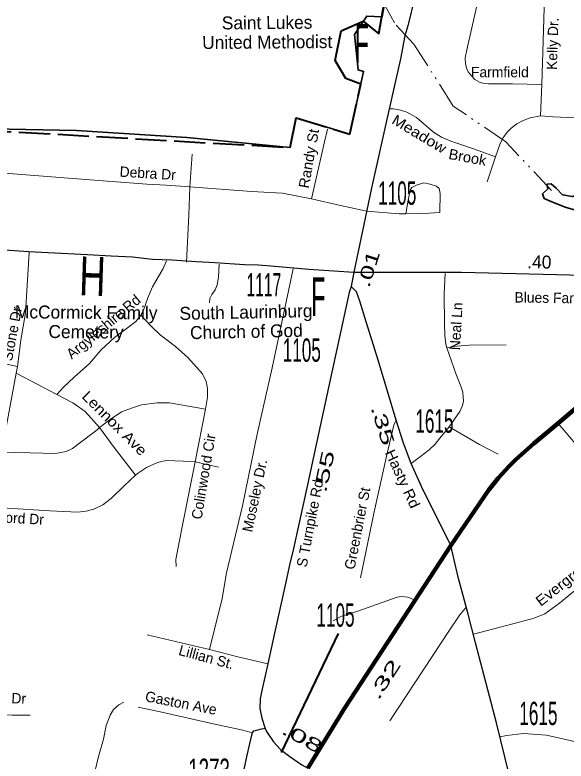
# Model space of a CAD drawing. Extents: x 546621 to 580268, y 97765 to 143943.
# Drawn here: x 563399 to 564462, y 109600 to 111039 of the extents above; entities that cross this region are included whole.
import ezdxf
from ezdxf.enums import TextEntityAlignment as Align

# ---------------------------------------------------------------- set-up
doc = ezdxf.new("R2010")
doc.units = 0
doc.header["$LTSCALE"] = 10
doc.linetypes.add('DASH_DOUBLE_DOT', pattern=[9.2, 5, -1.2, 0.3, -1.2, 0.3, -1.2])
doc.linetypes.add('LONG_DASHED', pattern=[7.5, 6, -1.5])
for name, color, linetype, lineweight in [('10', 7, 'Continuous', 25), ('11', 7, 'Continuous', 40), ('17', 7, 'Continuous', 25), ('22', 7, 'Continuous', 25), ('28', 7, 'Continuous', 25), ('32', 7, 'Continuous', 25), ('35', 7, 'Continuous', 13), ('48', 7, 'LONG_DASHED', 40), ('49', 7, 'LONG_DASHED', 40), ('50', 7, 'Continuous', 13), ('59', 7, 'DASH_DOUBLE_DOT', 13), ('60', 7, 'Continuous', 13), ('8', 7, 'Continuous', 13)]:
    doc.layers.add(name, color=color, linetype=linetype, lineweight=lineweight)

msp = doc.modelspace()

# ---------------------------------------------------------------- linework, layer by layer
at = {"layer": '11'}
msp.add_line((564022.41, 109846.31), (563912.09, 109616.32), dxfattribs=at)
at = {"layer": '28', "lineweight": 120}
for points in [[(564239.55, 110016.13), (564312.86, 110123.22), (564330.73, 110145.73), (564352.1, 110169.17), (564364.38, 110181.45), (564399.96, 110212.63), (564446.11, 110251.53), (564498.33, 110295.65), (564570.71, 110355.96), (564778.51, 110531.23)], [(563963.98, 109586.05), (564035.28, 109702.81), (564239.55, 110016.13)]]:
    msp.add_lwpolyline(points, dxfattribs=at)
at = {"layer": '32'}
msp.add_line((564052.36, 110542.94), (564047.23, 110515.42), dxfattribs=at)
for points in [[(564404.94, 112109.34), (564386.41, 112025.54), (564363.2, 111934.77), (564320.16, 111757.63), (564296.29, 111651.53), (564287.89, 111606.06), (564274.14, 111546.06), (564251.93, 111448.07), (564203.81, 111230.06), (564180.26, 111122.3), (564170.16, 111074.48), (564156.71, 111018.39), (564150.86, 110998.87)], [(564150.86, 110998.87), (564142.22, 110954.62), (564115.68, 110834.83), (564085.74, 110702.84), (564052.36, 110542.94)], [(563342.93, 110588.75), (563424.74, 110582.95), (563539.12, 110577.17), (563584.46, 110574.78), (563625.49, 110572.42), (563664.39, 110568.27), (563701.7, 110566.81), (563749.26, 110563.55), (563784.59, 110561.5), (563841.9, 110558.1), (563868.81, 110557.3), (563900.13, 110554.58), (563965.95, 110549.14), (564052.36, 110542.94)], [(564052.36, 110542.94), (564260.16, 110543.17), (564704.31, 110531.9), (564778.51, 110531.23)], [(564047.23, 110515.42), (564043.57, 110504.09), (564000.37, 110306.14), (563961.6, 110126.85), (563935.91, 110009.9), (563929.32, 109981.23), (563920.22, 109939.37), (563899.46, 109846.56), (563886.54, 109787.91), (563874.86, 109736.19), (563871.91, 109720.26), (563871.51, 109701.71), (563874.81, 109683.01), (563881.46, 109663.01)], [(564239.55, 110016.13), (564200.79, 110093.86), (564186.46, 110122.3), (564163.36, 110173.82), (564148.49, 110213.08), (564134.4, 110257.68), (564099.84, 110371.67), (564076.16, 110447.25), (564064.03, 110487.48), (564057.44, 110505), (564047.23, 110515.42)], [(564516.3, 108940.78), (564471.88, 109117.51), (564415.72, 109338.68), (564385.19, 109444.78), (564363.45, 109527.12), (564352.56, 109571.46), (564327.54, 109673.7), (564287.37, 109827.93), (564272.74, 109883.36), (564265.98, 109910.04), (564254.34, 109952.5), (564239.55, 110016.13)], [(563881.46, 109663.01), (563871.11, 109660.88), (563862.13, 109658.37), (563858.26, 109657.69), (563856.45, 109654.28), (563855.31, 109649.73), (563846.44, 109611.28), (563840.3, 109583.75), (563837.35, 109570.32), (563828.48, 109529.6), (563803.81, 109421.29), (563791.76, 109367.37)], [(563881.46, 109663.01), (563884.3, 109657.24), (563897.34, 109637.36), (563910.79, 109622.65), (563929.2, 109609), (563952.17, 109592.62), (563963.98, 109586.05)]]:
    msp.add_lwpolyline(points, dxfattribs=at)
at = {"layer": '35'}
for p, q in [((563736.08, 110707.75), (563740.79, 110770.94)), ((563746.28, 110176.99), (563791.23, 110167)), ((563774.26, 109815.01), (563654.01, 109843.65))]:
    msp.add_line(p, q, dxfattribs=at)
for points in [[(564414.83, 110904.99), (564358.4, 110906.23), (564329.42, 110906.66), (564312.38, 110906.66), (564303.01, 110907.08), (564294.91, 110909.64), (564285.96, 110914.76), (564279.14, 110921.58), (564273.18, 110929.26), (564270.2, 110935.23), (564268.06, 110945.03), (564267.21, 110956.55), (564270.2, 110971.9), (564294.48, 111077.65), (564309.43, 111142.4)], [(564412.83, 110844.76), (564414.83, 110904.99), (564420.94, 111095.41)], [(564325.46, 110765.83), (564294.02, 110777.06), (564260.56, 110788.88), (564239.3, 110795.97), (564221.58, 110803.46), (564206.23, 110813.31), (564173.55, 110841.67), (564154.52, 110851.65), (564142.7, 110855.74), (564128.88, 110858.4), (564121.47, 110858.4)], [(564412.83, 110844.76), (564392.45, 110840.89), (564379.06, 110835.76), (564366.86, 110829.46), (564356.23, 110820.79), (564347.96, 110812.91), (564340.08, 110801.88), (564333.79, 110789.67), (564325.46, 110765.83), (564309.38, 110717.57)], [(564522.39, 110838.73), (564436.78, 110843.01), (564412.83, 110844.76)], [(563970.78, 110684.42), (563996.18, 110794.59), (564001.59, 110818.91)], [(564077.63, 110660.56), (564026.53, 110672.03), (563970.78, 110684.42), (563914.72, 110695.58), (563855.24, 110698.98), (563736.08, 110707.75), (563690.8, 110710.77), (563653.35, 110713.17), (563510.5, 110723.64), (563361.84, 110735.42), (563354.4, 110731.08), (563352.85, 110727.05), (563341.4, 110586.34)], [(564187.63, 110715.34), (564174.83, 110711.52), (564164.47, 110706.62), (564161.2, 110701.16), (564157.11, 110682.07), (564152.9, 110655.75)], [(564218.16, 110658.07), (564219.25, 110695.16), (564217.34, 110704.71), (564212.16, 110709.07), (564199.9, 110713.16), (564187.63, 110715.34)], [(563736.08, 110707.75), (563734.21, 110654.05), (563729.83, 110562.61)], [(564077.63, 110660.56), (564139.88, 110655.91), (564152.9, 110655.75), (564187.36, 110656.17), (564218.16, 110658.07)], [(563426.57, 110581.07), (563422.54, 110517.23), (563418.98, 110465), (563410.23, 110411.76), (563403.54, 110361), (563401.04, 110348.32), (563385.9, 110264.99), (563373.12, 110196.06)], [(563690.96, 110564.83), (563685.01, 110550.47), (563664, 110514.74), (563655.25, 110493.72), (563646.33, 110468.15), (563641.47, 110460.11)], [(563774.38, 110484.03), (563774.87, 110492.44), (563778.83, 110500.36), (563785.26, 110509.27), (563789.21, 110518.67), (563791.69, 110533.52), (563793.02, 110558.46)], [(563774.26, 109815.01), (563798.36, 109913.42), (563806.77, 109962.91), (563837.68, 110092.08), (563866.11, 110230.65), (563895.05, 110358.82), (563935.49, 110549.82)], [(564228.58, 110540.67), (564226.95, 110501.15), (564227.37, 110442.73), (564227.8, 110421.41), (564229.93, 110404.35), (564231.9, 110397.24)], [(563641.47, 110460.11), (563632.33, 110447.83), (563618.68, 110437.68), (563590.67, 110417.01), (563565.12, 110393.54), (563542.89, 110367.27), (563513.14, 110340.3), (563492.49, 110321.38), (563479.89, 110307.37)], [(563710.14, 109975.1), (563709.07, 109988.97), (563720.62, 110048.52), (563746.28, 110176.99), (563766.73, 110278.94), (563770.59, 110301.77), (563770.59, 110318.93), (563767.44, 110332.24), (563760.44, 110347.3), (563732.26, 110378.83), (563708.81, 110399.5), (563678.71, 110422.26), (563662.12, 110438.06), (563649.13, 110452.04), (563641.47, 110460.11)], [(563403.54, 110361), (563283.21, 110386.75), (563219.81, 110399.15), (563111.96, 110422.62)], [(564231.9, 110397.24), (564243.99, 110399.66), (564274.67, 110402.22), (564346.26, 110402.65)], [(564231.9, 110397.24), (564249.74, 110345.51), (564258.69, 110322.91), (564262.53, 110311.82), (564263.38, 110302.44), (564263.81, 110294.34), (564262.1, 110286.24), (564256.99, 110274.3), (564236.2, 110245.04)], [(563561.82, 110243.67), (563534.14, 110274.45), (563510.69, 110291.26), (563479.89, 110307.37), (563401.04, 110348.32)], [(563561.82, 110243.67), (563582.8, 110259.03), (563604.5, 110273.4), (563623.4, 110281.1), (563643, 110287.06), (563673.1, 110290.91), (563697.08, 110291.26), (563766.73, 110278.94)], [(564134.4, 110257.68), (564129.78, 110247.91), (564116.18, 110190.53), (564091.9, 110081.07), (564075.36, 110002.83), (564065.16, 109953.72)], [(563373.12, 110196.06), (563428.26, 110194.93), (563477.26, 110193.18), (563497.56, 110197.38), (563509.64, 110202.99), (563544.64, 110229.26), (563557.24, 110238.72), (563561.82, 110243.67)], [(563631.62, 110151.46), (563590.5, 110205.09), (563561.82, 110243.67)], [(564236.2, 110245.04), (564218.43, 110223.13), (564209.05, 110211.62), (564197.55, 110200.1), (564181.35, 110187.74), (564163.36, 110173.82)], [(564236.2, 110245.04), (564294.75, 110211), (564330.7, 110191.8)], [(564618.85, 110047.69), (564578.55, 110095.91), (564512.96, 110173.49), (564458.16, 110237.88), (564449.98, 110247.21), (564446.11, 110251.53)], [(563746.28, 110176.99), (563723.71, 110178.46), (563690.55, 110179.67), (563673.67, 110176.05), (563652.57, 110166.09), (563635.48, 110154.65), (563631.62, 110151.46)], [(563352.96, 110089.67), (563465.89, 110082.84), (563520.14, 110080.39), (563536.24, 110081.79), (563550.94, 110086), (563568.45, 110094.4), (563585.25, 110107.01), (563609.4, 110130.83), (563631.62, 110151.46)], [(564283.21, 109845.08), (564307.99, 109851.54), (564371.65, 109867.93), (564400.3, 109875.66), (564420.76, 109884.31), (564449.41, 109904.78), (564478.06, 109928.37)], [(564171.81, 109909.64), (564156.79, 109915.93), (564149.97, 109917.07), (564143.83, 109917.3), (564136.33, 109916.16), (564058.12, 109888.63), (564028.9, 109879.53), (564012.7, 109870.87)], [(564122.24, 109677.73), (564237.27, 109852.53), (564257.15, 109882.38), (564269.86, 109897.64)], [(563886.54, 109787.91), (563829.02, 109801.08), (563774.26, 109815.01)], [(563516.43, 109420.52), (563533.23, 109495.81), (563559.74, 109608.81), (563569.8, 109642.55), (563575.1, 109668.54), (563582.53, 109688.7), (563588.89, 109699.31), (563599.49, 109708.33), (563608.73, 109713.63)], [(564896.29, 109716.65), (564877.36, 109704.15), (564836.27, 109675.64), (564795.54, 109646.79), (564774, 109635.31), (564737.87, 109621.41), (564718.76, 109615.32), (564691.75, 109607.67), (564672.3, 109603.33), (564651.97, 109601.07), (564628.61, 109601.42), (564594.56, 109607.15), (564469.75, 109639.49), (564424.24, 109649.94), (564380.01, 109653.4), (564346.97, 109649.4), (564334.77, 109646.64)], [(563307.64, 109690.86), (563353.15, 109689.97), (563393.7, 109688.74), (563428.07, 109688.74)], [(563636.4, 109704.08), (563681.9, 109694.18), (563781.3, 109671.91), (563838.67, 109659.54), (563856.45, 109654.28)]]:
    msp.add_lwpolyline(points, dxfattribs=at)
at = {"layer": '48'}
msp.add_lwpolyline([(563256.9, 110821.74), (563929.86, 110783.65), (563941.24, 110840.62), (564044.75, 110809.38), (564065.84, 110905.78), (564036.81, 110916.96), (564016.71, 110951.6), (564027.87, 111008.58), (564070.3, 111027.58), (564100.45, 111003), (564133.12, 111180.83)], dxfattribs=at)
at = {"layer": '49'}
msp.add_lwpolyline([(563256.9, 110821.74), (563929.86, 110783.65), (563941.24, 110840.62), (564044.75, 110809.38), (564065.84, 110905.78), (564036.81, 110916.96), (564016.71, 110951.6), (564027.87, 111008.58), (564070.3, 111027.58), (564100.45, 111003), (564133.12, 111180.83)], dxfattribs=at)
at = {"layer": '50', "lineweight": 35}
msp.add_lwpolyline([(564133.12, 111180.83), (564107.06, 111035.92), (564077.3, 111037.03), (564053.75, 111001.29), (564060.85, 110933.15), (564071.38, 110930.48), (564044.75, 110809.38), (563941.24, 110840.62), (563929.86, 110783.65), (563730.2, 110802.76), (563517.33, 110816.53), (563256.9, 110821.74)], dxfattribs=at)
at = {"layer": '59'}
msp.add_lwpolyline([(564433.88, 110700.76), (564345.5, 110794.54), (564244.31, 110863.58), (564168.38, 110983.14), (564130.62, 111023.91), (564109.81, 111062.8)], dxfattribs=at)
at = {"layer": '60', "lineweight": 35}
msp.add_lwpolyline([(564543.45, 110702.86), (564553.78, 110693.74), (564558.64, 110687.66), (564555.6, 110678.53), (564542.84, 110673.06), (564519.14, 110665.16), (564512.46, 110656.03), (564484.51, 110661.51), (564460.2, 110668.8), (564434.07, 110678.53), (564419.49, 110685.22), (564416.45, 110694.35), (564426.78, 110704.07), (564424.96, 110712.59), (564432.85, 110713.8), (564442.58, 110705.29), (564454.73, 110692.52), (564473.57, 110688.87), (564494.84, 110694.95), (564508.81, 110701.64), (564523.4, 110708.94), (564533.12, 110710.76)], close=True, dxfattribs=at)

# ---------------------------------------------------------------- texts
at = {"layer": '10'}
for s, rotation, p in [('Kelly Dr.', 88.043, (564445.76, 110983.51)), ('Moseley Dr.', 78.166, (563871.13, 110110.26)), ('Lillian St.', 344.866, (563765.51, 109790.92))]:
    msp.add_text(s, height=20, rotation=rotation, dxfattribs=at).set_placement(p, align=Align.CENTER)
msp.add_text('Farmfield', height=20, dxfattribs=at).set_placement((564334.18, 110919.14), align=Align.CENTER)
for s, rotation, width, p in [('Meadow', 329.018, 1.15, (564173.65, 110801.09)), ('Brook', 349.373, 1.05, (564270.05, 110755.06))]:
    msp.add_text(s, height=20, rotation=rotation, dxfattribs=dict(at, width=width)).set_placement(p, align=Align.CENTER)
for s, rotation, width, p in [('Randy St', 79.885, 1.05, (563965.41, 110703.74)), ('Lennox Ave', 315.118, 1.15, (563526.48, 110301.87)), ('Evergreen Ln', 38.133, 1.1, (564413.07, 109897.44))]:
    msp.add_text(s, height=20, rotation=rotation, dxfattribs=dict(at, width=width)).set_placement(p)
for s, rotation, p in [('Debra Dr', 356.507, (563600.3, 110727.4)), ('Argyleshire Rd', 39.644, (563508.38, 110374.31)), ('Neal Ln', 86.745, (564257.2, 110392.22)), ('Loch        Stone Dr', 79.212, (563371.2, 110255.14)), ('Colinwood Cir', 80.517, (563758.8, 110065.14)), ('Greenbrier St', 78.842, (564053.6, 109968.22)), ('Stratford Dr', 356.78, (563316.12, 110063.62)), ('Spring Branch Dr', 357.251, (563214.98, 109720.2)), ('Gaston Ave', 348.946, (563648.75, 109715.72))]:
    msp.add_text(s, height=20, rotation=rotation, dxfattribs=at).set_placement(p)
at = {"layer": '11'}
for s, rotation, p in [('Blues Farm Rd', 359.264, (564362.25, 110484.65)), ('S Turnpike Rd', 79.038, (563961.42, 109972.8))]:
    msp.add_text(s, height=20, rotation=rotation, dxfattribs=at).set_placement(p)
at = {"layer": '11', "width": 1.1}
msp.add_text('Hasty Rd', height=20, rotation=294.715, dxfattribs=at).set_placement((564112.09, 110195.28))
at = {"layer": '17'}
for s, rotation, width, p in [('.01', 72.39, 1.55, (564092.62, 110545.8)), ('.35', 287.278, 1.7, (564096.41, 110244.2)), ('.55', 77.687, 1.75, (564007.35, 110155.98)), ('.32', 57.363, 1.8, (564122.25, 109750.98)), ('.08', 330.926, 1.8, (563947.26, 109633.85))]:
    msp.add_text(s, height=25, rotation=rotation, dxfattribs=dict(at, width=width)).set_placement(p, align=Align.CENTER)
msp.add_text('.40', height=25, rotation=359.085, dxfattribs=at).set_placement((564410.12, 110550.32), align=Align.CENTER)
at = {"layer": '22'}
for s, rotation, p in [('Saint Lukes', 0.438, (563885.27, 111012.04)), ('United Methodist', 0.438, (563885.56, 110974.54)), ('McCormick Family', 359.559, (563536.26, 110453.08)), ('South Laurinburg', 1.22, (563844.72, 110453.67)), ('Cemetery', 359.559, (563535.97, 110415.58)), ('Church of God', 1.22, (563845.52, 110416.18))]:
    msp.add_text(s, height=25, rotation=rotation, dxfattribs=at).set_placement(p, align=Align.CENTER)
at = {"layer": '22', "width": 0.45}
for p in [(564067.93, 110946.87), (563983.88, 110458.4)]:
    msp.add_text('F', height=75, dxfattribs=at).set_placement(p, align=Align.CENTER)
at = {"layer": '22', "width": 0.7}
msp.add_text('H', height=75, rotation=358.151, dxfattribs=at).set_placement((563547.34, 110497.87), align=Align.CENTER)
at = {"layer": '8'}
for s, width, p in [('1105', 0.55, (564136.23, 110673.18)), ('1117', 0.5, (563879.05, 110496.35)), ('1105', 0.55, (563952.1, 110370.28)), ('1615', 0.55, (564207.94, 110233.34)), ('1615', 0.55, (564207.94, 110233.34)), ('1105', 0.55, (564017.14, 109859.2)), ('1615', 0.55, (564408.49, 109669.5)), ('1615', 0.55, (564408.49, 109669.5)), ('1273', 0.6, (563773.23, 109559.87))]:
    msp.add_text(s, height=45, dxfattribs=dict(at, width=width)).set_placement(p, align=Align.CENTER)

doc.saveas('drawing.dxf')
